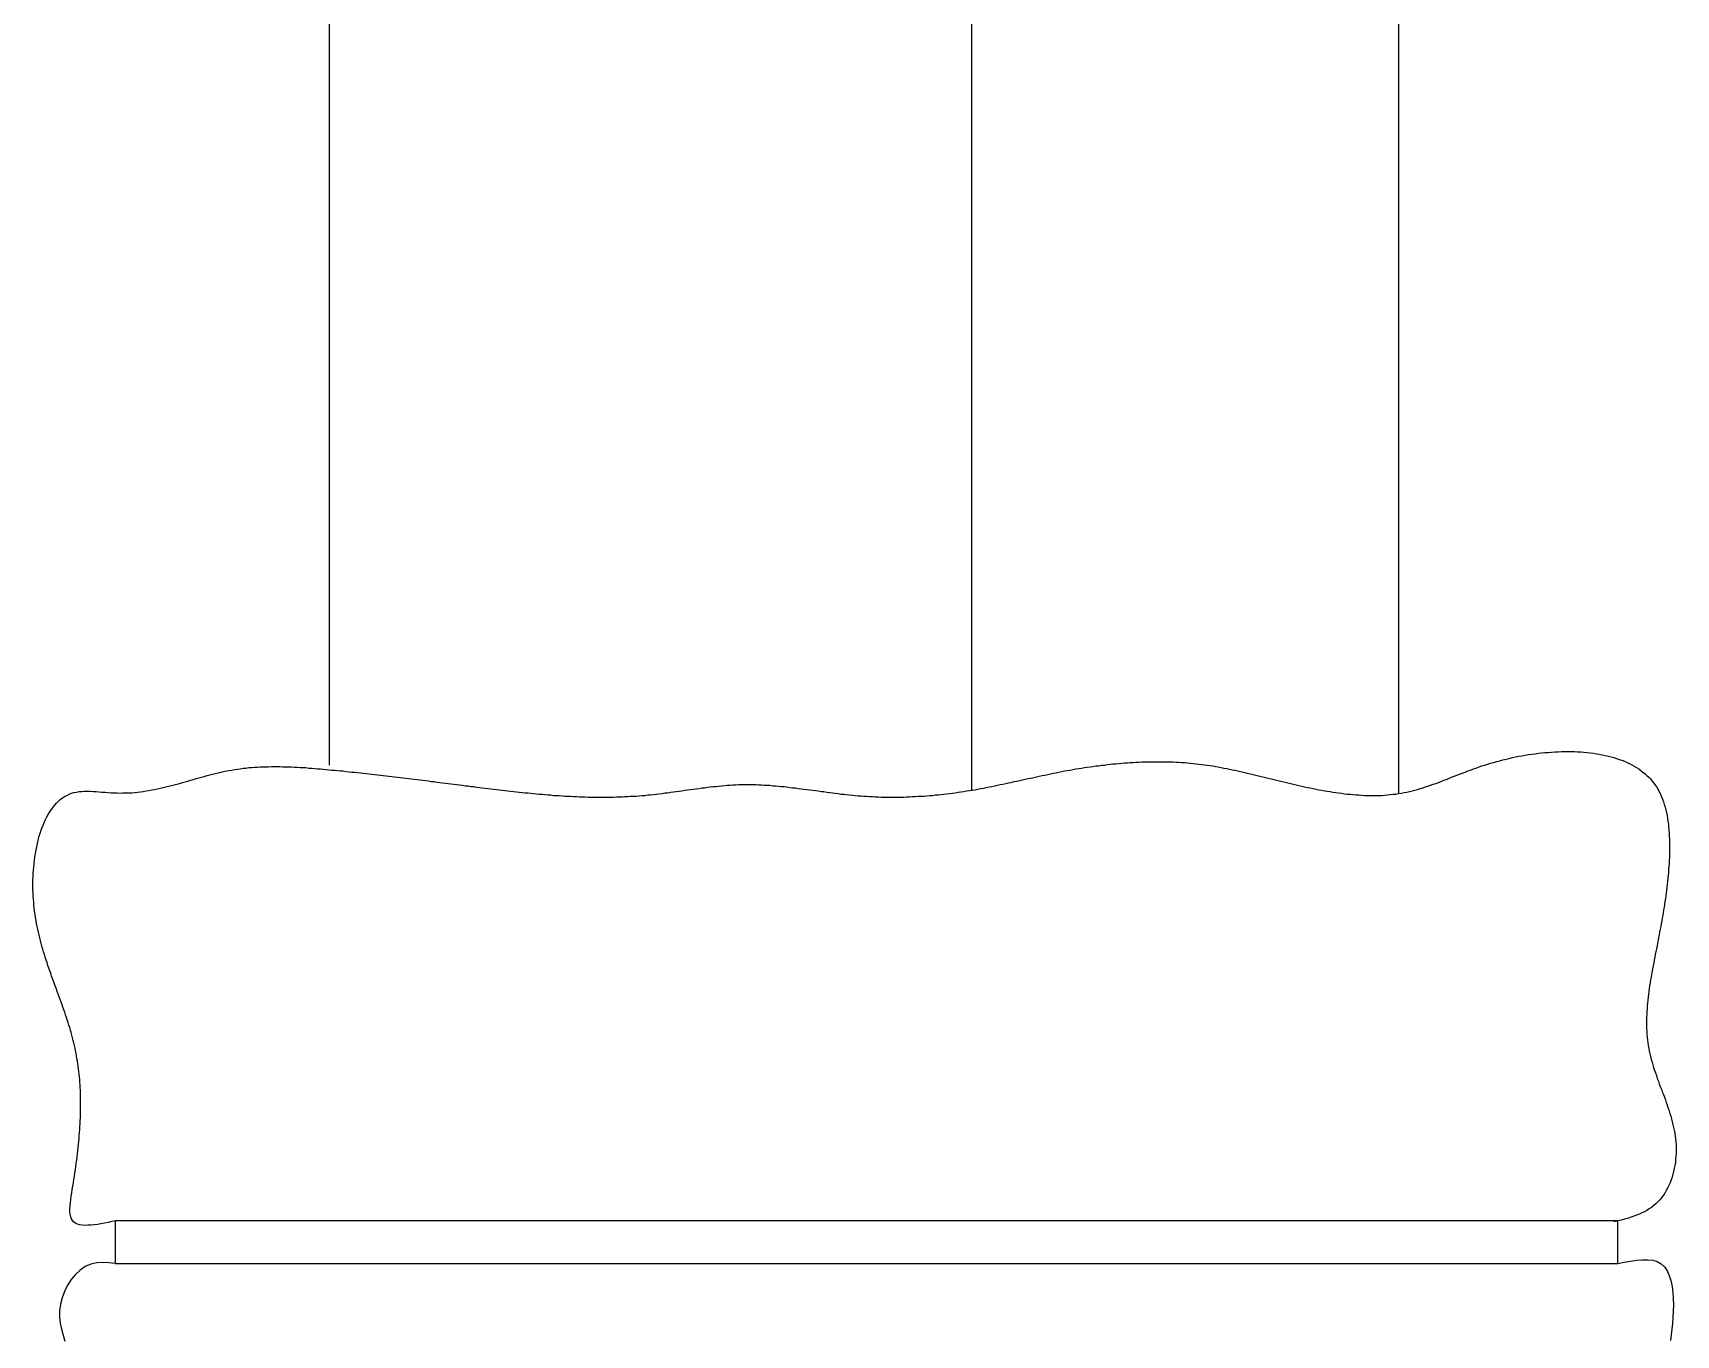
# Model space of a CAD drawing. Extents: x 443 to 1217, y -1921 to -677.
# Drawn here: x 473.48 to 485.94, y -872.83 to -862.95 of the extents above; entities that cross this region are included whole.
import ezdxf

# ---------------------------------------------------------------- set-up
doc = ezdxf.new("R2010")
doc.units = 0
doc.header["$MEASUREMENT"] = 0
doc.layers.add('3', color=8, linetype='CONTINUOUS')
doc.layers.add('5', color=7, linetype='CONTINUOUS')

msp = doc.modelspace()

# ---------------------------------------------------------------- linework, layer by layer
at = {"layer": '3', "color": 3}
for p, q in [((481.781, -868.487), (481.803, -868.485)), ((481.803, -868.485), (481.825, -868.484)), ((481.825, -868.484), (481.846, -868.483)), ((481.846, -868.483), (481.868, -868.482)), ((481.868, -868.482), (481.89, -868.481)), ((481.89, -868.481), (481.912, -868.481)), ((481.912, -868.481), (481.934, -868.48)), ((481.934, -868.48), (481.955, -868.48)), ((481.955, -868.48), (481.977, -868.479)), ((481.977, -868.479), (481.999, -868.479)), ((481.999, -868.479), (482.021, -868.479)), ((482.021, -868.479), (482.042, -868.479)), ((482.042, -868.479), (482.064, -868.48)), ((482.064, -868.48), (482.086, -868.48)), ((482.086, -868.48), (482.107, -868.481)), ((482.107, -868.481), (482.129, -868.481)), ((482.129, -868.481), (482.151, -868.482)), ((482.151, -868.482), (482.172, -868.483)), ((482.172, -868.483), (482.194, -868.485)), ((482.194, -868.485), (482.215, -868.486)), ((482.215, -868.486), (482.237, -868.488)), ((484.536, -868.491), (484.559, -868.484)), ((484.559, -868.484), (484.582, -868.478)), ((484.582, -868.478), (484.605, -868.471)), ((484.605, -868.471), (484.629, -868.464)), ((484.629, -868.464), (484.653, -868.459)), ((484.653, -868.459), (484.677, -868.454)), ((484.677, -868.454), (484.701, -868.448)), ((484.701, -868.448), (484.725, -868.443)), ((484.725, -868.443), (484.749, -868.438)), ((484.749, -868.438), (484.774, -868.434)), ((484.774, -868.434), (484.799, -868.43)), ((484.799, -868.43), (484.823, -868.425)), ((484.823, -868.425), (484.848, -868.422)), ((484.848, -868.422), (484.873, -868.419)), ((484.873, -868.419), (484.898, -868.415)), ((484.898, -868.415), (484.923, -868.412)), ((484.923, -868.412), (484.948, -868.41)), ((484.948, -868.41), (484.973, -868.408)), ((484.973, -868.408), (484.998, -868.406)), ((484.998, -868.406), (485.023, -868.405)), ((485.023, -868.405), (485.048, -868.403)), ((485.048, -868.403), (485.073, -868.402)), ((485.073, -868.402), (485.098, -868.402)), ((485.098, -868.402), (485.123, -868.401)), ((485.123, -868.401), (485.147, -868.402)), ((485.147, -868.402), (485.172, -868.402)), ((485.172, -868.402), (485.196, -868.403)), ((485.196, -868.403), (485.22, -868.405)), ((485.22, -868.405), (485.244, -868.407)), ((485.244, -868.407), (485.268, -868.409)), ((485.268, -868.409), (485.291, -868.411)), ((485.291, -868.411), (485.315, -868.414)), ((485.315, -868.414), (485.338, -868.418)), ((485.338, -868.418), (485.36, -868.422)), ((485.36, -868.422), (485.383, -868.426)), ((485.383, -868.426), (485.405, -868.431)), ((485.405, -868.431), (485.427, -868.436)), ((485.427, -868.436), (485.449, -868.442)), ((485.449, -868.442), (485.47, -868.447)), ((485.47, -868.447), (485.491, -868.454)), ((485.491, -868.454), (485.511, -868.461)), ((485.511, -868.461), (485.531, -868.468)), ((485.531, -868.468), (485.551, -868.476)), ((485.551, -868.476), (485.57, -868.484)), ((485.57, -868.484), (485.589, -868.493)), ((474.698, -868.614), (474.719, -868.607)), ((474.719, -868.607), (474.739, -868.602)), ((474.739, -868.602), (474.76, -868.596)), ((474.76, -868.596), (474.781, -868.591)), ((474.781, -868.591), (474.802, -868.584)), ((474.802, -868.584), (474.823, -868.579)), ((474.823, -868.579), (474.843, -868.573)), ((474.843, -868.573), (474.864, -868.569)), ((474.864, -868.569), (474.885, -868.564)), ((474.885, -868.564), (474.906, -868.559)), ((474.906, -868.559), (474.927, -868.554)), ((474.927, -868.554), (474.948, -868.549)), ((474.948, -868.549), (474.969, -868.546)), ((474.969, -868.546), (474.99, -868.542)), ((474.99, -868.542), (475.011, -868.539)), ((475.011, -868.539), (475.032, -868.535)), ((475.032, -868.535), (475.054, -868.532)), ((475.054, -868.532), (475.075, -868.529)), ((475.075, -868.529), (475.096, -868.527)), ((475.096, -868.527), (475.118, -868.524)), ((475.118, -868.524), (475.139, -868.523)), ((475.139, -868.523), (475.161, -868.521)), ((475.161, -868.521), (475.182, -868.52)), ((475.182, -868.52), (475.204, -868.519)), ((475.204, -868.519), (475.225, -868.518)), ((475.225, -868.518), (475.247, -868.517)), ((475.247, -868.517), (475.269, -868.517)), ((475.269, -868.517), (475.29, -868.516)), ((475.29, -868.516), (475.312, -868.516)), ((475.312, -868.516), (475.334, -868.516)), ((475.334, -868.516), (475.355, -868.516)), ((475.355, -868.516), (475.377, -868.517)), ((475.377, -868.517), (475.399, -868.517)), ((475.399, -868.517), (475.421, -868.518)), ((475.421, -868.518), (475.443, -868.519)), ((475.443, -868.519), (475.465, -868.52)), ((475.465, -868.52), (475.486, -868.521)), ((475.486, -868.521), (475.508, -868.522)), ((475.508, -868.522), (475.53, -868.523)), ((475.53, -868.523), (475.552, -868.524)), ((475.552, -868.524), (475.574, -868.527)), ((475.574, -868.527), (475.596, -868.528)), ((475.596, -868.528), (475.617, -868.53)), ((475.617, -868.53), (475.639, -868.532)), ((475.639, -868.532), (475.661, -868.533)), ((475.661, -868.533), (475.683, -868.535)), ((475.683, -868.535), (475.705, -868.537)), ((475.705, -868.537), (475.726, -868.54)), ((475.726, -868.54), (475.748, -868.542)), ((475.748, -868.542), (475.77, -868.544)), ((475.77, -868.544), (475.792, -868.545)), ((475.792, -868.545), (475.813, -868.547)), ((475.813, -868.547), (475.835, -868.549)), ((475.835, -868.549), (475.857, -868.552)), ((475.857, -868.552), (475.878, -868.555)), ((475.878, -868.555), (475.9, -868.557)), ((475.9, -868.557), (475.922, -868.559)), ((475.922, -868.559), (475.943, -868.561)), ((475.943, -868.561), (475.965, -868.564)), ((475.965, -868.564), (475.986, -868.566)), ((475.986, -868.566), (476.008, -868.568)), ((476.008, -868.568), (476.03, -868.57)), ((476.03, -868.57), (476.051, -868.573)), ((476.051, -868.573), (476.073, -868.576)), ((476.073, -868.576), (476.094, -868.578)), ((476.094, -868.578), (476.116, -868.58)), ((476.116, -868.58), (476.137, -868.583)), ((476.137, -868.583), (476.159, -868.585)), ((476.159, -868.585), (476.18, -868.588)), ((476.18, -868.588), (476.202, -868.591)), ((476.202, -868.591), (476.223, -868.593)), ((476.223, -868.593), (476.245, -868.596)), ((476.245, -868.596), (476.266, -868.599)), ((476.266, -868.599), (476.287, -868.601)), ((476.287, -868.601), (476.309, -868.604)), ((476.309, -868.604), (476.33, -868.606)), ((476.33, -868.606), (476.352, -868.609)), ((476.352, -868.609), (476.373, -868.612)), ((476.373, -868.612), (476.395, -868.614)), ((480.986, -868.617), (481.007, -868.612)), ((481.007, -868.612), (481.028, -868.607)), ((481.028, -868.607), (481.049, -868.603)), ((481.049, -868.603), (481.071, -868.599)), ((481.071, -868.599), (481.092, -868.593)), ((481.092, -868.593), (481.113, -868.589)), ((481.113, -868.589), (481.134, -868.584)), ((481.134, -868.584), (481.156, -868.58)), ((481.156, -868.58), (481.177, -868.576)), ((481.177, -868.576), (481.198, -868.571)), ((481.198, -868.571), (481.219, -868.567)), ((481.219, -868.567), (481.241, -868.563)), ((481.241, -868.563), (481.262, -868.558)), ((481.262, -868.558), (481.283, -868.554)), ((481.283, -868.554), (481.305, -868.549)), ((481.305, -868.549), (481.326, -868.546)), ((481.326, -868.546), (481.348, -868.542)), ((481.348, -868.542), (481.369, -868.539)), ((481.369, -868.539), (481.391, -868.534)), ((481.391, -868.534), (481.412, -868.531)), ((481.412, -868.531), (481.434, -868.528)), ((481.434, -868.528), (481.455, -868.524)), ((481.455, -868.524), (481.477, -868.521)), ((481.477, -868.521), (481.499, -868.518)), ((481.499, -868.518), (481.52, -868.515)), ((481.52, -868.515), (481.542, -868.511)), ((481.542, -868.511), (481.564, -868.509)), ((481.564, -868.509), (481.585, -868.506)), ((481.585, -868.506), (481.607, -868.504)), ((481.607, -868.504), (481.629, -868.5)), ((481.629, -868.5), (481.651, -868.498)), ((481.651, -868.498), (481.672, -868.496)), ((481.672, -868.496), (481.694, -868.494)), ((481.694, -868.494), (481.716, -868.492)), ((481.716, -868.492), (481.738, -868.491)), ((481.738, -868.491), (481.759, -868.488)), ((481.759, -868.488), (481.781, -868.487)), ((482.237, -868.488), (482.258, -868.49)), ((482.258, -868.49), (482.28, -868.492)), ((482.28, -868.492), (482.301, -868.494)), ((482.301, -868.494), (482.323, -868.497)), ((482.323, -868.497), (482.344, -868.499)), ((482.344, -868.499), (482.365, -868.503)), ((482.365, -868.503), (482.387, -868.505)), ((482.387, -868.505), (482.408, -868.508)), ((482.408, -868.508), (482.429, -868.511)), ((482.429, -868.511), (482.45, -868.516)), ((482.45, -868.516), (482.471, -868.519)), ((482.471, -868.519), (482.493, -868.523)), ((482.493, -868.523), (482.514, -868.527)), ((482.514, -868.527), (482.535, -868.531)), ((482.535, -868.531), (482.556, -868.535)), ((482.556, -868.535), (482.577, -868.54)), ((482.577, -868.54), (482.598, -868.544)), ((482.598, -868.544), (482.619, -868.548)), ((482.619, -868.548), (482.64, -868.554)), ((482.64, -868.554), (482.661, -868.558)), ((482.661, -868.558), (482.682, -868.563)), ((482.682, -868.563), (482.703, -868.568)), ((482.703, -868.568), (482.724, -868.573)), ((482.724, -868.573), (482.745, -868.578)), ((482.745, -868.578), (482.766, -868.583)), ((482.766, -868.583), (482.787, -868.589)), ((482.787, -868.589), (482.808, -868.593)), ((482.808, -868.593), (482.829, -868.599)), ((482.829, -868.599), (482.85, -868.604)), ((482.85, -868.604), (482.871, -868.609)), ((482.871, -868.609), (482.892, -868.614)), ((484.2, -868.613), (484.22, -868.605)), ((484.22, -868.605), (484.24, -868.597)), ((484.24, -868.597), (484.26, -868.589)), ((484.26, -868.589), (484.28, -868.581)), ((484.28, -868.581), (484.301, -868.573)), ((484.301, -868.573), (484.321, -868.566)), ((484.321, -868.566), (484.342, -868.557)), ((484.342, -868.557), (484.363, -868.549)), ((484.363, -868.549), (484.384, -868.542)), ((484.384, -868.542), (484.405, -868.534)), ((484.405, -868.534), (484.426, -868.527)), ((484.426, -868.527), (484.448, -868.519)), ((484.448, -868.519), (484.47, -868.511)), ((484.47, -868.511), (484.492, -868.505)), ((484.492, -868.505), (484.514, -868.497)), ((484.514, -868.497), (484.536, -868.491)), ((485.589, -868.493), (485.607, -868.503)), ((485.607, -868.503), (485.625, -868.512)), ((485.625, -868.512), (485.642, -868.523)), ((485.642, -868.523), (485.659, -868.534)), ((485.659, -868.534), (485.676, -868.545)), ((485.676, -868.545), (485.691, -868.557)), ((485.691, -868.557), (485.707, -868.57)), ((485.707, -868.57), (485.721, -868.583)), ((485.721, -868.583), (485.735, -868.596)), ((485.735, -868.596), (485.749, -868.61)), ((485.749, -868.61), (485.761, -868.626)), ((473.721, -868.743), (473.738, -868.734)), ((473.738, -868.734), (473.755, -868.726)), ((473.755, -868.726), (473.773, -868.718)), ((473.773, -868.718), (473.792, -868.713)), ((473.792, -868.713), (473.812, -868.709)), ((473.812, -868.709), (473.831, -868.706)), ((473.831, -868.706), (473.852, -868.704)), ((473.852, -868.704), (473.873, -868.703)), ((473.873, -868.703), (473.894, -868.702)), ((473.894, -868.702), (473.916, -868.703)), ((473.916, -868.703), (473.938, -868.704)), ((473.938, -868.704), (473.96, -868.705)), ((473.96, -868.705), (473.983, -868.707)), ((473.983, -868.707), (474.005, -868.709)), ((474.005, -868.709), (474.028, -868.711)), ((474.028, -868.711), (474.051, -868.713)), ((474.051, -868.713), (474.074, -868.714)), ((474.074, -868.714), (474.097, -868.715)), ((474.097, -868.715), (474.119, -868.716)), ((474.119, -868.716), (474.142, -868.717)), ((474.142, -868.717), (474.164, -868.716)), ((474.164, -868.716), (474.186, -868.716)), ((474.186, -868.716), (474.209, -868.715)), ((474.209, -868.715), (474.231, -868.714)), ((474.231, -868.714), (474.253, -868.712)), ((474.253, -868.712), (474.274, -868.71)), ((474.274, -868.71), (474.296, -868.707)), ((474.296, -868.707), (474.318, -868.704)), ((474.318, -868.704), (474.34, -868.701)), ((474.34, -868.701), (474.361, -868.698)), ((474.361, -868.698), (474.383, -868.693)), ((474.383, -868.693), (474.404, -868.689)), ((474.404, -868.689), (474.425, -868.685)), ((474.425, -868.685), (474.446, -868.68)), ((474.446, -868.68), (474.468, -868.675)), ((474.468, -868.675), (474.489, -868.67)), ((474.489, -868.67), (474.51, -868.665)), ((474.51, -868.665), (474.531, -868.66)), ((474.531, -868.66), (474.552, -868.654)), ((474.552, -868.654), (474.573, -868.649)), ((474.573, -868.649), (474.594, -868.643)), ((474.594, -868.643), (474.615, -868.637)), ((474.615, -868.637), (474.635, -868.631)), ((474.635, -868.631), (474.656, -868.626)), ((474.656, -868.626), (474.677, -868.619)), ((474.677, -868.619), (474.698, -868.614)), ((476.395, -868.614), (476.416, -868.617)), ((476.416, -868.617), (476.438, -868.619)), ((476.438, -868.619), (476.459, -868.622)), ((476.459, -868.622), (476.481, -868.625)), ((476.481, -868.625), (476.502, -868.628)), ((476.502, -868.628), (476.523, -868.63)), ((476.523, -868.63), (476.545, -868.633)), ((476.545, -868.633), (476.566, -868.636)), ((476.566, -868.636), (476.588, -868.639)), ((476.588, -868.639), (476.609, -868.641)), ((476.609, -868.641), (476.631, -868.644)), ((476.631, -868.644), (476.652, -868.646)), ((476.652, -868.646), (476.674, -868.65)), ((476.674, -868.65), (476.695, -868.652)), ((476.695, -868.652), (476.716, -868.655)), ((476.716, -868.655), (476.738, -868.657)), ((476.738, -868.657), (476.759, -868.661)), ((476.759, -868.661), (476.781, -868.663)), ((476.781, -868.663), (476.802, -868.666)), ((476.802, -868.666), (476.824, -868.668)), ((476.824, -868.668), (476.845, -868.672)), ((476.845, -868.672), (476.867, -868.674)), ((476.867, -868.674), (476.889, -868.677)), ((476.889, -868.677), (476.91, -868.679)), ((476.91, -868.679), (476.932, -868.682)), ((476.932, -868.682), (476.953, -868.685)), ((476.953, -868.685), (476.975, -868.687)), ((476.975, -868.687), (476.996, -868.69)), ((476.996, -868.69), (477.018, -868.692)), ((477.018, -868.692), (477.04, -868.695)), ((477.04, -868.695), (477.061, -868.698)), ((477.061, -868.698), (477.083, -868.7)), ((477.083, -868.7), (477.104, -868.702)), ((477.104, -868.702), (477.126, -868.705)), ((477.126, -868.705), (477.148, -868.707)), ((477.148, -868.707), (477.169, -868.71)), ((477.169, -868.71), (477.191, -868.712)), ((477.191, -868.712), (477.213, -868.714)), ((477.213, -868.714), (477.234, -868.716)), ((477.234, -868.716), (477.256, -868.718)), ((477.256, -868.718), (477.277, -868.721)), ((477.277, -868.721), (477.299, -868.723)), ((477.299, -868.723), (477.321, -868.724)), ((477.321, -868.724), (477.342, -868.726)), ((477.342, -868.726), (477.364, -868.728)), ((477.364, -868.728), (477.386, -868.729)), ((477.386, -868.729), (477.408, -868.731)), ((477.408, -868.731), (477.429, -868.734)), ((477.429, -868.734), (477.451, -868.735)), ((477.451, -868.735), (477.472, -868.736)), ((477.472, -868.736), (477.494, -868.738)), ((478.079, -868.737), (478.101, -868.736)), ((478.101, -868.736), (478.123, -868.734)), ((478.123, -868.734), (478.144, -868.731)), ((478.144, -868.731), (478.166, -868.729)), ((478.166, -868.729), (478.187, -868.727)), ((478.187, -868.727), (478.209, -868.725)), ((478.209, -868.725), (478.231, -868.722)), ((478.231, -868.722), (478.252, -868.719)), ((478.252, -868.719), (478.274, -868.716)), ((478.274, -868.716), (478.295, -868.714)), ((478.295, -868.714), (478.317, -868.711)), ((478.317, -868.711), (478.338, -868.707)), ((478.338, -868.707), (478.36, -868.705)), ((478.36, -868.705), (478.381, -868.702)), ((478.381, -868.702), (478.403, -868.699)), ((478.403, -868.699), (478.425, -868.695)), ((478.425, -868.695), (478.446, -868.693)), ((478.446, -868.693), (478.468, -868.69)), ((478.468, -868.69), (478.489, -868.687)), ((478.489, -868.687), (478.511, -868.685)), ((478.511, -868.685), (478.532, -868.681)), ((478.532, -868.681), (478.554, -868.678)), ((478.554, -868.678), (478.575, -868.676)), ((478.575, -868.676), (478.597, -868.673)), ((478.597, -868.673), (478.618, -868.67)), ((478.618, -868.67), (478.64, -868.668)), ((478.64, -868.668), (478.661, -868.666)), ((478.661, -868.666), (478.683, -868.664)), ((478.683, -868.664), (478.705, -868.662)), ((478.705, -868.662), (478.726, -868.66)), ((478.726, -868.66), (478.747, -868.658)), ((478.747, -868.658), (478.769, -868.656)), ((478.769, -868.656), (478.79, -868.655)), ((478.79, -868.655), (478.812, -868.654)), ((478.812, -868.654), (478.834, -868.653)), ((478.834, -868.653), (478.855, -868.653)), ((478.855, -868.653), (478.876, -868.652)), ((478.876, -868.652), (478.898, -868.652)), ((478.898, -868.652), (478.92, -868.652)), ((478.92, -868.652), (478.941, -868.653)), ((478.941, -868.653), (478.963, -868.653)), ((478.963, -868.653), (478.984, -868.654)), ((478.984, -868.654), (479.006, -868.655)), ((479.006, -868.655), (479.027, -868.656)), ((479.027, -868.656), (479.049, -868.657)), ((479.049, -868.657), (479.07, -868.658)), ((479.07, -868.658), (479.092, -868.661)), ((479.092, -868.661), (479.113, -868.663)), ((479.113, -868.663), (479.135, -868.664)), ((479.135, -868.664), (479.156, -868.666)), ((479.156, -868.666), (479.178, -868.668)), ((479.178, -868.668), (479.199, -868.67)), ((479.199, -868.67), (479.221, -868.674)), ((479.221, -868.674), (479.242, -868.676)), ((479.242, -868.676), (479.264, -868.678)), ((479.264, -868.678), (479.285, -868.681)), ((479.285, -868.681), (479.307, -868.684)), ((479.307, -868.684), (479.328, -868.687)), ((479.328, -868.687), (479.35, -868.69)), ((479.35, -868.69), (479.372, -868.692)), ((479.372, -868.692), (479.393, -868.695)), ((479.393, -868.695), (479.415, -868.698)), ((479.415, -868.698), (479.436, -868.701)), ((479.436, -868.701), (479.458, -868.704)), ((479.458, -868.704), (479.479, -868.706)), ((479.479, -868.706), (479.501, -868.71)), ((479.501, -868.71), (479.523, -868.713)), ((479.523, -868.713), (479.544, -868.715)), ((479.544, -868.715), (479.566, -868.718)), ((479.566, -868.718), (479.587, -868.721)), ((479.587, -868.721), (479.609, -868.724)), ((479.609, -868.724), (479.631, -868.726)), ((479.631, -868.726), (479.652, -868.728)), ((479.652, -868.728), (479.674, -868.73)), ((479.674, -868.73), (479.696, -868.733)), ((479.696, -868.733), (479.717, -868.735)), ((479.717, -868.735), (479.739, -868.737)), ((480.26, -868.737), (480.282, -868.736)), ((480.282, -868.736), (480.304, -868.734)), ((480.304, -868.734), (480.325, -868.731)), ((480.325, -868.731), (480.347, -868.729)), ((480.347, -868.729), (480.368, -868.727)), ((480.368, -868.727), (480.39, -868.725)), ((480.39, -868.725), (480.411, -868.723)), ((480.411, -868.723), (480.433, -868.719)), ((480.433, -868.719), (480.455, -868.717)), ((480.455, -868.717), (480.476, -868.714)), ((480.476, -868.714), (480.497, -868.711)), ((480.497, -868.711), (480.519, -868.707)), ((480.519, -868.707), (480.54, -868.704)), ((480.54, -868.704), (480.562, -868.701)), ((480.562, -868.701), (480.583, -868.698)), ((480.583, -868.698), (480.605, -868.694)), ((480.605, -868.694), (480.626, -868.691)), ((480.626, -868.691), (480.647, -868.687)), ((480.647, -868.687), (480.668, -868.682)), ((480.668, -868.682), (480.69, -868.679)), ((480.69, -868.679), (480.711, -868.675)), ((480.711, -868.675), (480.732, -868.67)), ((480.732, -868.67), (480.753, -868.666)), ((480.753, -868.666), (480.775, -868.662)), ((480.775, -868.662), (480.796, -868.657)), ((480.796, -868.657), (480.817, -868.653)), ((480.817, -868.653), (480.838, -868.649)), ((480.838, -868.649), (480.859, -868.644)), ((480.859, -868.644), (480.88, -868.64)), ((480.88, -868.64), (480.901, -868.636)), ((480.901, -868.636), (480.923, -868.63)), ((480.923, -868.63), (480.944, -868.626)), ((480.944, -868.626), (480.965, -868.621)), ((480.965, -868.621), (480.986, -868.617)), ((482.892, -868.614), (482.913, -868.619)), ((482.913, -868.619), (482.934, -868.625)), ((482.934, -868.625), (482.955, -868.63)), ((482.955, -868.63), (482.977, -868.634)), ((482.977, -868.634), (482.998, -868.64)), ((482.998, -868.64), (483.019, -868.645)), ((483.019, -868.645), (483.04, -868.65)), ((483.04, -868.65), (483.061, -868.655)), ((483.061, -868.655), (483.082, -868.66)), ((483.082, -868.66), (483.104, -868.665)), ((483.104, -868.665), (483.125, -868.669)), ((483.125, -868.669), (483.146, -868.674)), ((483.146, -868.674), (483.167, -868.678)), ((483.167, -868.678), (483.189, -868.682)), ((483.189, -868.682), (483.21, -868.687)), ((483.21, -868.687), (483.232, -868.691)), ((483.232, -868.691), (483.253, -868.695)), ((483.253, -868.695), (483.275, -868.699)), ((483.275, -868.699), (483.296, -868.703)), ((483.296, -868.703), (483.318, -868.706)), ((483.318, -868.706), (483.34, -868.71)), ((483.34, -868.71), (483.361, -868.713)), ((483.361, -868.713), (483.383, -868.716)), ((483.383, -868.716), (483.405, -868.718)), ((483.405, -868.718), (483.427, -868.722)), ((483.427, -868.722), (483.449, -868.724)), ((483.449, -868.724), (483.471, -868.726)), ((483.471, -868.726), (483.493, -868.728)), ((483.493, -868.728), (483.514, -868.73)), ((483.514, -868.73), (483.536, -868.731)), ((483.536, -868.731), (483.558, -868.733)), ((483.558, -868.733), (483.58, -868.734)), ((483.58, -868.734), (483.602, -868.735)), ((483.602, -868.735), (483.624, -868.735)), ((483.624, -868.735), (483.646, -868.735)), ((483.646, -868.735), (483.668, -868.735)), ((483.668, -868.735), (483.689, -868.734)), ((483.689, -868.734), (483.711, -868.734)), ((483.711, -868.734), (483.732, -868.733)), ((483.732, -868.733), (483.754, -868.73)), ((483.754, -868.73), (483.775, -868.728)), ((483.775, -868.728), (483.796, -868.726)), ((483.796, -868.726), (483.817, -868.724)), ((483.817, -868.724), (483.838, -868.721)), ((483.838, -868.721), (483.859, -868.717)), ((483.859, -868.717), (483.88, -868.713)), ((483.88, -868.713), (483.9, -868.709)), ((483.9, -868.709), (483.92, -868.704)), ((483.92, -868.704), (483.941, -868.7)), ((483.941, -868.7), (483.961, -868.694)), ((483.961, -868.694), (483.981, -868.689)), ((483.981, -868.689), (484.001, -868.682)), ((484.001, -868.682), (484.021, -868.677)), ((484.021, -868.677), (484.041, -868.67)), ((484.041, -868.67), (484.06, -868.664)), ((484.06, -868.664), (484.08, -868.657)), ((484.08, -868.657), (484.1, -868.65)), ((484.1, -868.65), (484.12, -868.643)), ((484.12, -868.643), (484.14, -868.636)), ((484.14, -868.636), (484.16, -868.628)), ((484.16, -868.628), (484.18, -868.62)), ((484.18, -868.62), (484.2, -868.613)), ((485.761, -868.626), (485.773, -868.641)), ((485.773, -868.641), (485.785, -868.656)), ((485.785, -868.656), (485.796, -868.673)), ((485.796, -868.673), (485.806, -868.69)), ((485.806, -868.69), (485.815, -868.707)), ((485.815, -868.707), (485.824, -868.726)), ((485.824, -868.726), (485.832, -868.745)), ((473.598, -868.879), (473.609, -868.859)), ((473.609, -868.859), (473.621, -868.842)), ((473.621, -868.842), (473.634, -868.824)), ((473.634, -868.824), (473.647, -868.809)), ((473.647, -868.809), (473.66, -868.794)), ((473.66, -868.794), (473.675, -868.779)), ((473.675, -868.779), (473.689, -868.766)), ((473.689, -868.766), (473.705, -868.754)), ((473.705, -868.754), (473.721, -868.743)), ((477.494, -868.738), (477.516, -868.739)), ((477.516, -868.739), (477.538, -868.74)), ((477.538, -868.74), (477.559, -868.741)), ((477.559, -868.741), (477.581, -868.742)), ((477.581, -868.742), (477.603, -868.743)), ((477.603, -868.743), (477.624, -868.745)), ((477.624, -868.745), (477.646, -868.745)), ((477.646, -868.745), (477.668, -868.746)), ((477.668, -868.746), (477.689, -868.747)), ((477.689, -868.747), (477.711, -868.747)), ((477.711, -868.747), (477.733, -868.747)), ((477.733, -868.747), (477.754, -868.748)), ((477.754, -868.748), (477.776, -868.748)), ((477.776, -868.748), (477.798, -868.748)), ((477.798, -868.748), (477.819, -868.748)), ((477.819, -868.748), (477.841, -868.748)), ((477.841, -868.748), (477.863, -868.747)), ((477.863, -868.747), (477.884, -868.747)), ((477.884, -868.747), (477.906, -868.746)), ((477.906, -868.746), (477.928, -868.746)), ((477.928, -868.746), (477.949, -868.745)), ((477.949, -868.745), (477.971, -868.743)), ((477.971, -868.743), (477.993, -868.742)), ((477.993, -868.742), (478.014, -868.741)), ((478.014, -868.741), (478.036, -868.74)), ((478.036, -868.74), (478.058, -868.739)), ((478.058, -868.739), (478.079, -868.737)), ((479.739, -868.737), (479.761, -868.738)), ((479.761, -868.738), (479.782, -868.74)), ((479.782, -868.74), (479.804, -868.741)), ((479.804, -868.741), (479.826, -868.742)), ((479.826, -868.742), (479.848, -868.743)), ((479.848, -868.743), (479.869, -868.745)), ((479.869, -868.745), (479.891, -868.746)), ((479.891, -868.746), (479.913, -868.747)), ((479.913, -868.747), (479.934, -868.747)), ((479.934, -868.747), (479.956, -868.747)), ((479.956, -868.747), (479.978, -868.748)), ((479.978, -868.748), (480, -868.748)), ((480, -868.748), (480.021, -868.748)), ((480.021, -868.748), (480.043, -868.747)), ((480.043, -868.747), (480.065, -868.747)), ((480.065, -868.747), (480.087, -868.747)), ((480.087, -868.747), (480.108, -868.746)), ((480.108, -868.746), (480.13, -868.745)), ((480.13, -868.745), (480.152, -868.743)), ((480.152, -868.743), (480.173, -868.742)), ((480.173, -868.742), (480.195, -868.741)), ((480.195, -868.741), (480.217, -868.74)), ((480.217, -868.74), (480.239, -868.739)), ((480.239, -868.739), (480.26, -868.737)), ((485.832, -868.745), (485.84, -868.763)), ((485.84, -868.763), (485.847, -868.783)), ((485.847, -868.783), (485.853, -868.803)), ((485.853, -868.803), (485.859, -868.823)), ((485.859, -868.823), (485.864, -868.844)), ((485.864, -868.844), (485.869, -868.866)), ((473.542, -869.005), (473.55, -868.982)), ((473.55, -868.982), (473.558, -868.96)), ((473.558, -868.96), (473.567, -868.939)), ((473.567, -868.939), (473.577, -868.918)), ((473.577, -868.918), (473.587, -868.897)), ((473.587, -868.897), (473.598, -868.879)), ((485.869, -868.866), (485.874, -868.886)), ((485.874, -868.886), (485.878, -868.908)), ((485.878, -868.908), (485.881, -868.93)), ((485.881, -868.93), (485.884, -868.952)), ((485.884, -868.952), (485.886, -868.974)), ((485.886, -868.974), (485.888, -868.997)), ((473.51, -869.125), (473.515, -869.1)), ((473.515, -869.1), (473.521, -869.076)), ((473.521, -869.076), (473.527, -869.052)), ((473.527, -869.052), (473.534, -869.028)), ((473.534, -869.028), (473.542, -869.005)), ((485.888, -868.997), (485.89, -869.02)), ((485.89, -869.02), (485.891, -869.043)), ((485.891, -869.043), (485.892, -869.066)), ((485.892, -869.066), (485.893, -869.089)), ((485.893, -869.089), (485.893, -869.112)), ((473.49, -869.25), (473.493, -869.225)), ((473.493, -869.225), (473.496, -869.2)), ((473.496, -869.2), (473.5, -869.175)), ((473.5, -869.175), (473.505, -869.15)), ((473.505, -869.15), (473.51, -869.125)), ((485.891, -869.228), (485.889, -869.251)), ((485.892, -869.204), (485.891, -869.228)), ((485.893, -869.159), (485.892, -869.182)), ((485.892, -869.182), (485.892, -869.204)), ((485.893, -869.112), (485.893, -869.136)), ((485.893, -869.136), (485.893, -869.159)), ((473.481, -869.377), (473.482, -869.352)), ((473.482, -869.352), (473.483, -869.327)), ((473.483, -869.327), (473.485, -869.301)), ((473.485, -869.301), (473.487, -869.276)), ((473.487, -869.276), (473.49, -869.25)), ((485.882, -869.342), (485.88, -869.365)), ((485.884, -869.32), (485.882, -869.342)), ((485.886, -869.297), (485.884, -869.32)), ((485.888, -869.274), (485.886, -869.297)), ((485.889, -869.251), (485.888, -869.274)), ((473.481, -869.402), (473.481, -869.377)), ((473.481, -869.426), (473.481, -869.402)), ((473.481, -869.45), (473.481, -869.426)), ((473.482, -869.474), (473.481, -869.45)), ((473.483, -869.498), (473.482, -869.474)), ((485.867, -869.475), (485.865, -869.495)), ((485.87, -869.453), (485.867, -869.475)), ((485.873, -869.431), (485.87, -869.453)), ((485.876, -869.409), (485.873, -869.431)), ((485.878, -869.386), (485.876, -869.409)), ((485.88, -869.365), (485.878, -869.386)), ((473.485, -869.522), (473.483, -869.498)), ((473.487, -869.546), (473.485, -869.522)), ((473.489, -869.568), (473.487, -869.546)), ((473.491, -869.591), (473.489, -869.568)), ((473.494, -869.614), (473.491, -869.591)), ((485.848, -869.602), (485.845, -869.624)), ((485.852, -869.582), (485.848, -869.602)), ((485.855, -869.56), (485.852, -869.582)), ((485.858, -869.539), (485.855, -869.56)), ((485.862, -869.517), (485.858, -869.539)), ((485.865, -869.495), (485.862, -869.517)), ((473.498, -869.637), (473.494, -869.614)), ((473.501, -869.66), (473.498, -869.637)), ((473.505, -869.683), (473.501, -869.66)), ((473.509, -869.705), (473.505, -869.683)), ((473.513, -869.728), (473.509, -869.705)), ((473.518, -869.749), (473.513, -869.728)), ((485.826, -869.729), (485.822, -869.749)), ((485.83, -869.708), (485.826, -869.729)), ((485.834, -869.687), (485.83, -869.708)), ((485.838, -869.665), (485.834, -869.687)), ((485.841, -869.645), (485.838, -869.665)), ((485.845, -869.624), (485.841, -869.645)), ((473.523, -869.771), (473.518, -869.749)), ((473.528, -869.793), (473.523, -869.771)), ((473.533, -869.815), (473.528, -869.793)), ((473.538, -869.835), (473.533, -869.815)), ((473.544, -869.857), (473.538, -869.835)), ((473.55, -869.878), (473.544, -869.857)), ((485.802, -869.855), (485.798, -869.876)), ((485.806, -869.834), (485.802, -869.855)), ((485.81, -869.813), (485.806, -869.834)), ((485.814, -869.792), (485.81, -869.813)), ((485.818, -869.771), (485.814, -869.792)), ((485.822, -869.749), (485.818, -869.771)), ((473.556, -869.9), (473.55, -869.878)), ((473.562, -869.92), (473.556, -869.9)), ((473.568, -869.941), (473.562, -869.92)), ((473.575, -869.962), (473.568, -869.941)), ((473.581, -869.983), (473.575, -869.962)), ((473.588, -870.003), (473.581, -869.983)), ((485.777, -869.983), (485.773, -870.004)), ((485.781, -869.961), (485.777, -869.983)), ((485.785, -869.94), (485.781, -869.961)), ((485.789, -869.918), (485.785, -869.94)), ((485.794, -869.898), (485.789, -869.918)), ((485.798, -869.876), (485.794, -869.898)), ((473.595, -870.024), (473.588, -870.003)), ((473.602, -870.044), (473.595, -870.024)), ((473.609, -870.064), (473.602, -870.044)), ((473.616, -870.084), (473.609, -870.064)), ((473.623, -870.105), (473.616, -870.084)), ((473.63, -870.124), (473.623, -870.105)), ((485.756, -870.09), (485.753, -870.112)), ((485.76, -870.069), (485.756, -870.09)), ((485.764, -870.047), (485.76, -870.069)), ((485.768, -870.026), (485.764, -870.047)), ((485.773, -870.004), (485.768, -870.026)), ((473.637, -870.144), (473.63, -870.124)), ((473.644, -870.165), (473.637, -870.144)), ((473.652, -870.184), (473.644, -870.165)), ((473.659, -870.204), (473.652, -870.184)), ((473.666, -870.223), (473.659, -870.204)), ((473.673, -870.243), (473.666, -870.223)), ((485.736, -870.221), (485.733, -870.243)), ((485.739, -870.199), (485.736, -870.221)), ((485.742, -870.178), (485.739, -870.199)), ((485.745, -870.156), (485.742, -870.178)), ((485.749, -870.134), (485.745, -870.156)), ((485.753, -870.112), (485.749, -870.134)), ((473.681, -870.263), (473.673, -870.243)), ((473.688, -870.282), (473.681, -870.263)), ((473.695, -870.302), (473.688, -870.282)), ((473.702, -870.322), (473.695, -870.302)), ((473.709, -870.341), (473.702, -870.322)), ((473.716, -870.36), (473.709, -870.341)), ((485.722, -870.352), (485.721, -870.374)), ((485.724, -870.33), (485.722, -870.352)), ((485.726, -870.308), (485.724, -870.33)), ((485.728, -870.287), (485.726, -870.308)), ((485.73, -870.265), (485.728, -870.287)), ((485.733, -870.243), (485.73, -870.265)), ((473.722, -870.379), (473.716, -870.36)), ((473.729, -870.399), (473.722, -870.379)), ((473.736, -870.419), (473.729, -870.399)), ((473.742, -870.438), (473.736, -870.419)), ((473.748, -870.457), (473.742, -870.438)), ((473.754, -870.476), (473.748, -870.457)), ((473.76, -870.496), (473.754, -870.476)), ((485.719, -870.417), (485.718, -870.439)), ((485.718, -870.439), (485.718, -870.461)), ((485.718, -870.461), (485.719, -870.483)), ((485.72, -870.396), (485.719, -870.417)), ((485.721, -870.374), (485.72, -870.396)), ((473.766, -870.516), (473.76, -870.496)), ((473.772, -870.534), (473.766, -870.516)), ((473.777, -870.554), (473.772, -870.534)), ((473.782, -870.573), (473.777, -870.554)), ((473.787, -870.593), (473.782, -870.573)), ((473.792, -870.611), (473.787, -870.593)), ((485.719, -870.483), (485.719, -870.505)), ((485.719, -870.505), (485.72, -870.526)), ((485.72, -870.526), (485.721, -870.547)), ((485.721, -870.547), (485.723, -870.569)), ((485.723, -870.569), (485.725, -870.59)), ((485.725, -870.59), (485.728, -870.611)), ((473.796, -870.631), (473.792, -870.611)), ((473.801, -870.651), (473.796, -870.631)), ((473.805, -870.67), (473.801, -870.651)), ((473.808, -870.69), (473.805, -870.67)), ((473.812, -870.709), (473.808, -870.69)), ((473.815, -870.729), (473.812, -870.709)), ((473.819, -870.749), (473.815, -870.729)), ((485.728, -870.611), (485.731, -870.632)), ((485.731, -870.632), (485.735, -870.654)), ((485.735, -870.654), (485.739, -870.675)), ((485.739, -870.675), (485.744, -870.695)), ((485.744, -870.695), (485.749, -870.716)), ((485.749, -870.716), (485.754, -870.737)), ((473.822, -870.768), (473.819, -870.749)), ((473.824, -870.789), (473.822, -870.768)), ((473.827, -870.809), (473.824, -870.789)), ((473.83, -870.828), (473.827, -870.809)), ((473.832, -870.849), (473.83, -870.828)), ((473.834, -870.869), (473.832, -870.849)), ((485.754, -870.737), (485.76, -870.757)), ((485.76, -870.757), (485.766, -870.778)), ((485.766, -870.778), (485.772, -870.799)), ((485.772, -870.799), (485.779, -870.82)), ((485.779, -870.82), (485.786, -870.84)), ((485.786, -870.84), (485.793, -870.86)), ((473.836, -870.889), (473.834, -870.869)), ((473.837, -870.909), (473.836, -870.889)), ((473.839, -870.93), (473.837, -870.909)), ((473.84, -870.95), (473.839, -870.93)), ((473.841, -870.97), (473.84, -870.95)), ((473.842, -870.991), (473.841, -870.97)), ((485.793, -870.86), (485.8, -870.881)), ((485.8, -870.881), (485.808, -870.901)), ((485.808, -870.901), (485.815, -870.922)), ((485.815, -870.922), (485.823, -870.942)), ((485.823, -870.942), (485.831, -870.962)), ((485.831, -870.962), (485.838, -870.983)), ((473.842, -871.011), (473.842, -870.991)), ((473.843, -871.032), (473.842, -871.011)), ((473.843, -871.054), (473.843, -871.032)), ((473.843, -871.075), (473.843, -871.054)), ((473.843, -871.095), (473.843, -871.075)), ((473.843, -871.117), (473.843, -871.095)), ((485.838, -870.983), (485.846, -871.004)), ((485.846, -871.004), (485.854, -871.023)), ((485.854, -871.023), (485.861, -871.044)), ((485.861, -871.044), (485.868, -871.065)), ((485.868, -871.065), (485.876, -871.085)), ((485.876, -871.085), (485.883, -871.106)), ((473.838, -871.247), (473.839, -871.225)), ((473.839, -871.225), (473.84, -871.203)), ((473.84, -871.203), (473.841, -871.181)), ((473.841, -871.181), (473.842, -871.16)), ((473.842, -871.138), (473.843, -871.117)), ((473.842, -871.16), (473.842, -871.138)), ((485.883, -871.106), (485.89, -871.127)), ((485.89, -871.127), (485.896, -871.148)), ((485.896, -871.148), (485.902, -871.168)), ((485.902, -871.168), (485.908, -871.19)), ((485.908, -871.19), (485.914, -871.211)), ((485.914, -871.211), (485.919, -871.232)), ((473.829, -871.36), (473.831, -871.337)), ((473.831, -871.337), (473.833, -871.314)), ((473.833, -871.314), (473.835, -871.291)), ((473.835, -871.291), (473.836, -871.27)), ((473.836, -871.27), (473.838, -871.247)), ((485.919, -871.232), (485.924, -871.253)), ((485.924, -871.253), (485.928, -871.274)), ((485.928, -871.274), (485.932, -871.296)), ((485.932, -871.296), (485.935, -871.318)), ((485.935, -871.318), (485.938, -871.339)), ((485.938, -871.339), (485.94, -871.361)), ((473.813, -871.5), (473.816, -871.477)), ((473.816, -871.477), (473.819, -871.453)), ((473.819, -871.453), (473.822, -871.429)), ((473.822, -871.429), (473.824, -871.406)), ((473.824, -871.406), (473.827, -871.383)), ((473.827, -871.383), (473.829, -871.36)), ((485.941, -871.472), (485.939, -871.495)), ((485.94, -871.361), (485.942, -871.383)), ((485.942, -871.451), (485.941, -871.472)), ((485.942, -871.383), (485.943, -871.405)), ((485.943, -871.428), (485.942, -871.451)), ((485.943, -871.405), (485.943, -871.428)), ((473.796, -871.622), (473.8, -871.598)), ((473.8, -871.598), (473.804, -871.573)), ((473.804, -871.573), (473.807, -871.549)), ((473.807, -871.549), (473.81, -871.524)), ((473.81, -871.524), (473.813, -871.5)), ((485.924, -871.586), (485.918, -871.608)), ((485.929, -871.563), (485.924, -871.586)), ((485.933, -871.541), (485.929, -871.563)), ((485.937, -871.518), (485.933, -871.541)), ((485.939, -871.495), (485.937, -871.518)), ((473.776, -871.749), (473.78, -871.723)), ((473.78, -871.723), (473.784, -871.698)), ((473.784, -871.698), (473.789, -871.672)), ((473.789, -871.672), (473.792, -871.647)), ((473.792, -871.647), (473.796, -871.622)), ((485.878, -871.713), (485.868, -871.732)), ((485.888, -871.693), (485.878, -871.713)), ((485.897, -871.672), (485.888, -871.693)), ((485.905, -871.651), (485.897, -871.672)), ((485.912, -871.629), (485.905, -871.651)), ((485.918, -871.608), (485.912, -871.629)), ((473.762, -871.871), (473.763, -871.848)), ((473.763, -871.848), (473.765, -871.824)), ((473.765, -871.824), (473.768, -871.799)), ((473.768, -871.799), (473.772, -871.774)), ((473.772, -871.774), (473.776, -871.749)), ((485.773, -871.846), (485.757, -871.859)), ((485.789, -871.833), (485.773, -871.846)), ((485.805, -871.818), (485.789, -871.833)), ((485.819, -871.803), (485.805, -871.818)), ((485.832, -871.786), (485.819, -871.803)), ((485.845, -871.769), (485.832, -871.786)), ((485.857, -871.751), (485.845, -871.769)), ((485.868, -871.732), (485.857, -871.751)), ((473.762, -871.892), (473.762, -871.871)), ((473.764, -871.912), (473.762, -871.892)), ((473.768, -871.93), (473.764, -871.912)), ((473.774, -871.946), (473.768, -871.93)), ((473.782, -871.96), (473.774, -871.946)), ((473.792, -871.972), (473.782, -871.96)), ((473.805, -871.98), (473.792, -871.972)), ((474.051, -871.973), (474.024, -871.978)), ((474.079, -871.966), (474.051, -871.973)), ((474.107, -871.961), (474.079, -871.966)), ((485.493, -871.965), (485.471, -871.97)), ((485.515, -871.958), (485.493, -871.965)), ((485.537, -871.953), (485.515, -871.958)), ((485.559, -871.946), (485.537, -871.953)), ((485.581, -871.94), (485.559, -871.946)), ((485.602, -871.933), (485.581, -871.94)), ((485.623, -871.926), (485.602, -871.933)), ((485.643, -871.918), (485.623, -871.926)), ((485.664, -871.91), (485.643, -871.918)), ((485.683, -871.901), (485.664, -871.91)), ((485.703, -871.892), (485.683, -871.901)), ((485.721, -871.882), (485.703, -871.892)), ((485.739, -871.871), (485.721, -871.882)), ((485.757, -871.859), (485.739, -871.871)), ((473.82, -871.987), (473.805, -871.98)), ((473.837, -871.992), (473.82, -871.987)), ((473.856, -871.994), (473.837, -871.992)), ((473.876, -871.997), (473.856, -871.994)), ((473.898, -871.995), (473.876, -871.997)), ((473.921, -871.994), (473.898, -871.995)), ((473.945, -871.992), (473.921, -871.994)), ((473.971, -871.988), (473.945, -871.992)), ((473.997, -871.983), (473.971, -871.988)), ((474.024, -871.978), (473.997, -871.983)), ((473.839, -872.336), (473.804, -872.368)), ((473.878, -872.308), (473.839, -872.336)), ((473.92, -872.29), (473.878, -872.308)), ((473.965, -872.28), (473.92, -872.29)), ((474.011, -872.277), (473.965, -872.28)), ((474.058, -872.28), (474.011, -872.277)), ((474.107, -872.284), (474.058, -872.28)), ((485.502, -872.284), (485.55, -872.276)), ((485.55, -872.276), (485.597, -872.267)), ((485.597, -872.267), (485.643, -872.26)), ((485.643, -872.26), (485.686, -872.256)), ((485.686, -872.256), (485.728, -872.256)), ((485.728, -872.256), (485.766, -872.26)), ((485.766, -872.26), (485.8, -872.27)), ((485.8, -872.27), (485.83, -872.288)), ((485.83, -872.288), (485.855, -872.31)), ((485.855, -872.31), (485.875, -872.341)), ((485.875, -872.341), (485.891, -872.376)), ((473.744, -872.45), (473.721, -872.497)), ((473.772, -872.407), (473.744, -872.45)), ((473.804, -872.368), (473.772, -872.407)), ((485.891, -872.376), (485.903, -872.415)), ((485.903, -872.415), (485.912, -872.459)), ((485.912, -872.459), (485.918, -872.504)), ((473.69, -872.594), (473.684, -872.643)), ((473.703, -872.545), (473.69, -872.594)), ((473.721, -872.497), (473.703, -872.545)), ((485.918, -872.504), (485.921, -872.551)), ((485.921, -872.551), (485.922, -872.599)), ((485.922, -872.599), (485.921, -872.647)), ((473.684, -872.643), (473.683, -872.691)), ((473.683, -872.691), (473.688, -872.738)), ((485.919, -872.694), (485.916, -872.739)), ((485.921, -872.647), (485.919, -872.694)), ((473.688, -872.738), (473.697, -872.783)), ((473.697, -872.783), (473.71, -872.828)), ((473.71, -872.828), (473.724, -872.874)), ((485.906, -872.826), (485.9, -872.868)), ((485.911, -872.783), (485.906, -872.826)), ((485.916, -872.739), (485.911, -872.783))]:
    msp.add_line(p, q, dxfattribs=at)
at = {"layer": '3', "color": 7, "linetype": 'Continuous'}
msp.add_line((474.107, -872.285), (474.107, -871.96), dxfattribs=at)
at = {"layer": '3', "color": 3, "linetype": 'Continuous'}
for p, q in [((474.107, -871.96), (485.502, -871.96)), ((474.107, -872.285), (485.502, -872.285))]:
    msp.add_line(p, q, dxfattribs=at)
at = {"layer": '3', "linetype": 'Continuous'}
msp.add_line((485.502, -872.285), (485.502, -871.96), dxfattribs=at)
at = {"layer": '5', "linetype": 'Continuous'}
msp.add_line((483.841, -868.72), (483.841, -856.514), dxfattribs=at)
at = {"layer": '5', "color": 7, "linetype": 'Continuous'}
for p, q in [((475.73, -868.504), (475.73, -859.826)), ((480.6, -859.826), (480.6, -868.695))]:
    msp.add_line(p, q, dxfattribs=at)

doc.saveas('drawing.dxf')
